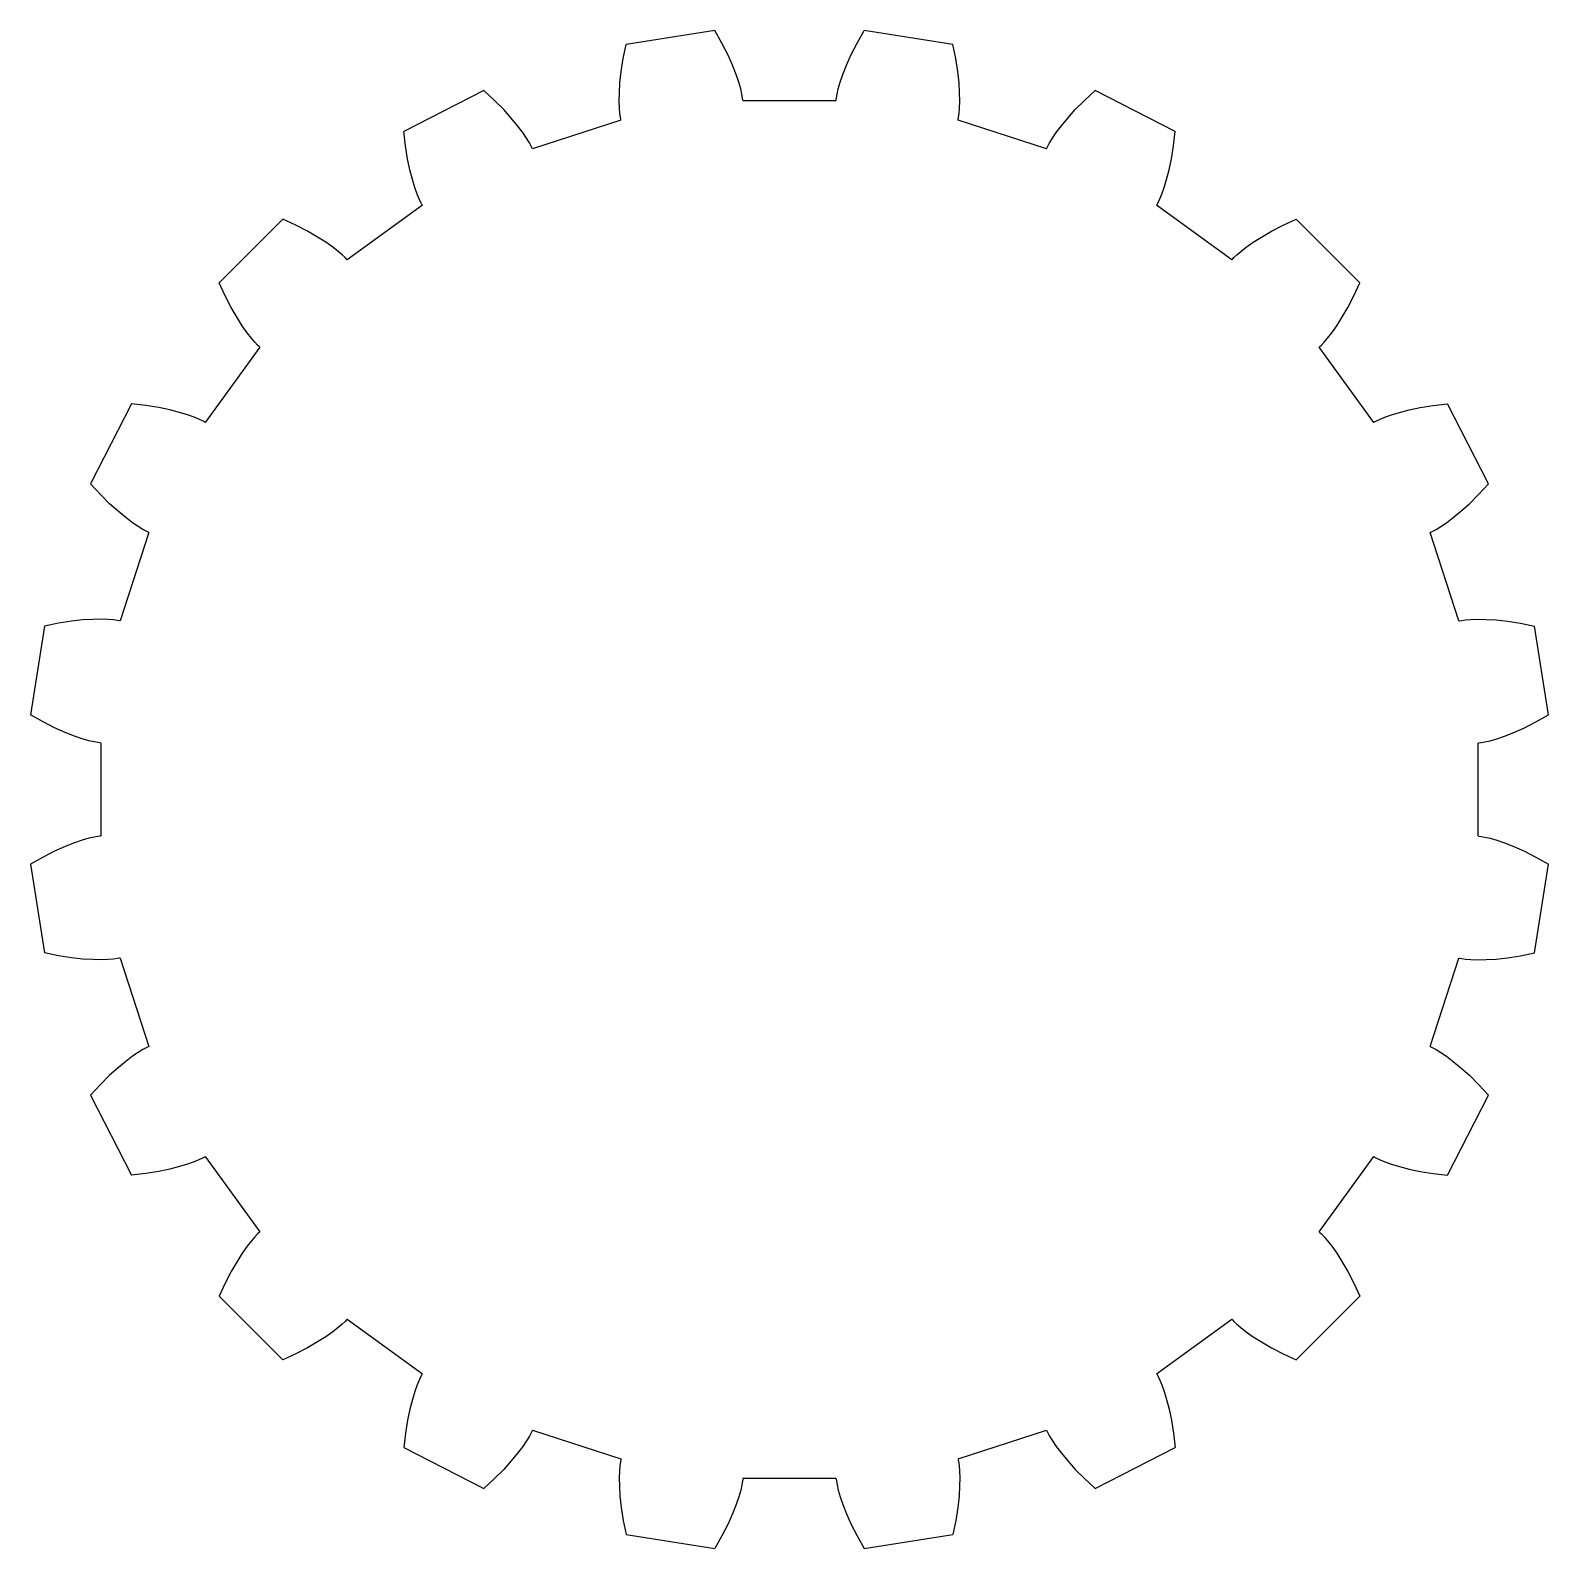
# Model space of a CAD drawing. Header units: metres. Extents: x -10.4 to 10.4, y -10.4 to 10.4.
import ezdxf

# ---------------------------------------------------------------- set-up
doc = ezdxf.new("R2010")
doc.units = ezdxf.units.M

msp = doc.modelspace()

# ---------------------------------------------------------------- linework, layer by layer
for p, q in [((-0.931, 10.275), (-1.029, 10.449)), ((-1.029, 10.449), (-1.029, 10.449)), ((0.931, 10.275), (1.029, 10.449)), ((1.029, 10.449), (1.029, 10.449)), ((-2.29, 10.06), (-2.25, 10.256)), ((-1.029, 10.449), (-2.25, 10.256)), ((-2.25, 10.256), (-2.25, 10.256)), ((-0.85, 10.116), (-0.931, 10.275)), ((0.85, 10.116), (0.931, 10.275)), ((2.25, 10.256), (1.029, 10.449)), ((2.29, 10.06), (2.25, 10.256)), ((2.25, 10.256), (2.25, 10.256)), ((-2.317, 9.883), (-2.29, 10.06)), ((-0.786, 9.972), (-0.85, 10.116)), ((0.786, 9.972), (0.85, 10.116)), ((2.317, 9.883), (2.29, 10.06)), ((-2.334, 9.726), (-2.317, 9.883)), ((-0.736, 9.844), (-0.786, 9.972)), ((-0.698, 9.735), (-0.736, 9.844)), ((0.698, 9.735), (0.736, 9.844)), ((0.736, 9.844), (0.786, 9.972)), ((2.334, 9.726), (2.317, 9.883)), ((-4.208, 9.62), (-5.309, 9.059)), ((-4.061, 9.485), (-4.208, 9.62)), ((-4.208, 9.62), (-4.208, 9.62)), ((-2.342, 9.59), (-2.334, 9.726)), ((-0.672, 9.644), (-0.698, 9.735)), ((-0.655, 9.572), (-0.672, 9.644)), ((0.655, 9.572), (0.672, 9.644)), ((0.672, 9.644), (0.698, 9.735)), ((2.342, 9.59), (2.334, 9.726)), ((4.061, 9.485), (4.208, 9.62)), ((4.208, 9.62), (4.208, 9.62)), ((5.309, 9.059), (4.208, 9.62)), ((-3.934, 9.358), (-4.061, 9.485)), ((-2.344, 9.474), (-2.342, 9.59)), ((-2.341, 9.379), (-2.344, 9.474)), ((-0.645, 9.52), (-0.655, 9.572)), ((-0.641, 9.489), (-0.645, 9.52)), ((-0.64, 9.478), (-0.641, 9.489)), ((0.64, 9.478), (-0.64, 9.478)), ((0.64, 9.478), (0.641, 9.489)), ((0.641, 9.489), (0.645, 9.52)), ((0.645, 9.52), (0.655, 9.572)), ((2.341, 9.379), (2.344, 9.474)), ((2.344, 9.474), (2.342, 9.59)), ((3.934, 9.358), (4.061, 9.485)), ((-3.829, 9.241), (-3.934, 9.358)), ((-3.742, 9.135), (-3.829, 9.241)), ((-2.32, 9.212), (-3.538, 8.817)), ((-2.335, 9.306), (-2.341, 9.379)), ((-2.328, 9.254), (-2.335, 9.306)), ((-2.323, 9.223), (-2.328, 9.254)), ((-2.32, 9.212), (-2.323, 9.223)), ((2.32, 9.212), (2.323, 9.223)), ((3.538, 8.817), (2.32, 9.212)), ((2.323, 9.223), (2.328, 9.254)), ((2.328, 9.254), (2.335, 9.306)), ((2.335, 9.306), (2.341, 9.379)), ((3.742, 9.135), (3.829, 9.241)), ((3.829, 9.241), (3.934, 9.358)), ((-5.287, 8.86), (-5.309, 9.059)), ((-5.309, 9.059), (-5.309, 9.059)), ((-3.672, 9.042), (-3.742, 9.135)), ((-3.619, 8.964), (-3.672, 9.042)), ((3.619, 8.964), (3.672, 9.042)), ((3.672, 9.042), (3.742, 9.135)), ((5.287, 8.86), (5.309, 9.059)), ((5.309, 9.059), (5.309, 9.059)), ((-5.258, 8.683), (-5.287, 8.86)), ((-3.581, 8.901), (-3.619, 8.964)), ((-3.556, 8.855), (-3.581, 8.901)), ((-3.542, 8.826), (-3.556, 8.855)), ((-3.538, 8.817), (-3.542, 8.826)), ((3.538, 8.817), (3.542, 8.826)), ((3.542, 8.826), (3.556, 8.855)), ((3.556, 8.855), (3.581, 8.901)), ((3.581, 8.901), (3.619, 8.964)), ((5.258, 8.683), (5.287, 8.86)), ((-5.226, 8.529), (-5.258, 8.683)), ((5.226, 8.529), (5.258, 8.683)), ((-5.191, 8.397), (-5.226, 8.529)), ((-5.157, 8.286), (-5.191, 8.397)), ((5.157, 8.286), (5.191, 8.397)), ((5.191, 8.397), (5.226, 8.529)), ((-5.124, 8.197), (-5.157, 8.286)), ((-5.096, 8.129), (-5.124, 8.197)), ((5.096, 8.129), (5.124, 8.197)), ((5.124, 8.197), (5.157, 8.286)), ((-5.054, 8.044), (-6.089, 7.292)), ((-5.074, 8.081), (-5.096, 8.129)), ((-5.059, 8.053), (-5.074, 8.081)), ((-5.054, 8.044), (-5.059, 8.053)), ((5.054, 8.044), (5.059, 8.053)), ((6.089, 7.292), (5.054, 8.044)), ((5.059, 8.053), (5.074, 8.081)), ((5.074, 8.081), (5.096, 8.129)), ((-6.975, 7.849), (-7.849, 6.975)), ((-6.793, 7.766), (-6.975, 7.849)), ((-6.975, 7.849), (-6.975, 7.849)), ((-6.634, 7.684), (-6.793, 7.766)), ((6.634, 7.684), (6.793, 7.766)), ((6.793, 7.766), (6.975, 7.849)), ((6.975, 7.849), (6.975, 7.849)), ((7.849, 6.975), (6.975, 7.849)), ((-6.497, 7.605), (-6.634, 7.684)), ((-6.381, 7.532), (-6.497, 7.605)), ((-6.287, 7.465), (-6.381, 7.532)), ((6.287, 7.465), (6.381, 7.532)), ((6.381, 7.532), (6.497, 7.605)), ((6.497, 7.605), (6.634, 7.684)), ((-6.212, 7.407), (-6.287, 7.465)), ((-6.156, 7.359), (-6.212, 7.407)), ((-6.118, 7.323), (-6.156, 7.359)), ((-6.096, 7.3), (-6.118, 7.323)), ((6.096, 7.3), (6.118, 7.323)), ((6.118, 7.323), (6.156, 7.359)), ((6.156, 7.359), (6.212, 7.407)), ((6.212, 7.407), (6.287, 7.465)), ((-6.089, 7.292), (-6.096, 7.3)), ((6.089, 7.292), (6.096, 7.3)), ((-7.766, 6.793), (-7.849, 6.975)), ((-7.849, 6.975), (-7.849, 6.975)), ((7.766, 6.793), (7.849, 6.975)), ((7.849, 6.975), (7.849, 6.975)), ((-7.684, 6.634), (-7.766, 6.793)), ((7.684, 6.634), (7.766, 6.793)), ((-7.605, 6.497), (-7.684, 6.634)), ((-7.532, 6.381), (-7.605, 6.497)), ((7.532, 6.381), (7.605, 6.497)), ((7.605, 6.497), (7.684, 6.634)), ((-7.465, 6.287), (-7.532, 6.381)), ((-7.407, 6.212), (-7.465, 6.287)), ((7.407, 6.212), (7.465, 6.287)), ((7.465, 6.287), (7.532, 6.381)), ((-7.292, 6.089), (-8.044, 5.054)), ((-7.359, 6.156), (-7.407, 6.212)), ((-7.323, 6.118), (-7.359, 6.156)), ((-7.3, 6.096), (-7.323, 6.118)), ((-7.292, 6.089), (-7.3, 6.096)), ((7.292, 6.089), (7.3, 6.096)), ((8.044, 5.054), (7.292, 6.089)), ((7.3, 6.096), (7.323, 6.118)), ((7.323, 6.118), (7.359, 6.156)), ((7.359, 6.156), (7.407, 6.212)), ((-9.059, 5.309), (-9.62, 4.208)), ((-8.86, 5.287), (-9.059, 5.309)), ((-9.059, 5.309), (-9.059, 5.309)), ((-8.683, 5.258), (-8.86, 5.287)), ((-8.529, 5.226), (-8.683, 5.258)), ((-8.397, 5.191), (-8.529, 5.226)), ((8.397, 5.191), (8.529, 5.226)), ((8.529, 5.226), (8.683, 5.258)), ((8.683, 5.258), (8.86, 5.287)), ((8.86, 5.287), (9.059, 5.309)), ((9.059, 5.309), (9.059, 5.309)), ((9.62, 4.208), (9.059, 5.309)), ((-8.286, 5.157), (-8.397, 5.191)), ((-8.197, 5.124), (-8.286, 5.157)), ((-8.129, 5.096), (-8.197, 5.124)), ((-8.081, 5.074), (-8.129, 5.096)), ((-8.053, 5.059), (-8.081, 5.074)), ((-8.044, 5.054), (-8.053, 5.059)), ((8.044, 5.054), (8.053, 5.059)), ((8.053, 5.059), (8.081, 5.074)), ((8.081, 5.074), (8.129, 5.096)), ((8.129, 5.096), (8.197, 5.124)), ((8.197, 5.124), (8.286, 5.157)), ((8.286, 5.157), (8.397, 5.191)), ((-9.485, 4.061), (-9.62, 4.208)), ((-9.62, 4.208), (-9.62, 4.208)), ((9.485, 4.061), (9.62, 4.208)), ((9.62, 4.208), (9.62, 4.208)), ((-9.358, 3.934), (-9.485, 4.061)), ((9.358, 3.934), (9.485, 4.061)), ((-9.241, 3.829), (-9.358, 3.934)), ((-9.135, 3.742), (-9.241, 3.829)), ((9.135, 3.742), (9.241, 3.829)), ((9.241, 3.829), (9.358, 3.934)), ((-9.042, 3.672), (-9.135, 3.742)), ((-8.964, 3.619), (-9.042, 3.672)), ((-8.901, 3.581), (-8.964, 3.619)), ((-8.855, 3.556), (-8.901, 3.581)), ((-8.826, 3.542), (-8.855, 3.556)), ((8.826, 3.542), (8.855, 3.556)), ((8.855, 3.556), (8.901, 3.581)), ((8.901, 3.581), (8.964, 3.619)), ((8.964, 3.619), (9.042, 3.672)), ((9.042, 3.672), (9.135, 3.742)), ((-8.817, 3.538), (-9.212, 2.32)), ((-8.817, 3.538), (-8.826, 3.542)), ((8.817, 3.538), (8.826, 3.542)), ((9.212, 2.32), (8.817, 3.538)), ((-9.883, 2.317), (-10.06, 2.29)), ((-9.726, 2.334), (-9.883, 2.317)), ((-9.59, 2.342), (-9.726, 2.334)), ((-9.474, 2.344), (-9.59, 2.342)), ((-9.379, 2.341), (-9.474, 2.344)), ((-9.306, 2.335), (-9.379, 2.341)), ((-9.254, 2.328), (-9.306, 2.335)), ((-9.223, 2.323), (-9.254, 2.328)), ((-9.212, 2.32), (-9.223, 2.323)), ((9.212, 2.32), (9.223, 2.323)), ((9.223, 2.323), (9.254, 2.328)), ((9.254, 2.328), (9.306, 2.335)), ((9.306, 2.335), (9.379, 2.341)), ((9.379, 2.341), (9.474, 2.344)), ((9.474, 2.344), (9.59, 2.342)), ((9.59, 2.342), (9.726, 2.334)), ((9.726, 2.334), (9.883, 2.317)), ((9.883, 2.317), (10.06, 2.29)), ((-10.256, 2.25), (-10.449, 1.029)), ((-10.06, 2.29), (-10.256, 2.25)), ((-10.256, 2.25), (-10.256, 2.25)), ((10.06, 2.29), (10.256, 2.25)), ((10.256, 2.25), (10.256, 2.25)), ((10.449, 1.029), (10.256, 2.25)), ((-10.275, 0.931), (-10.449, 1.029)), ((-10.449, 1.029), (-10.449, 1.029)), ((-10.116, 0.85), (-10.275, 0.931)), ((-9.972, 0.786), (-10.116, 0.85)), ((9.972, 0.786), (10.116, 0.85)), ((10.116, 0.85), (10.275, 0.931)), ((10.275, 0.931), (10.449, 1.029)), ((10.449, 1.029), (10.449, 1.029)), ((-9.844, 0.736), (-9.972, 0.786)), ((-9.735, 0.698), (-9.844, 0.736)), ((-9.644, 0.672), (-9.735, 0.698)), ((-9.572, 0.655), (-9.644, 0.672)), ((-9.52, 0.645), (-9.572, 0.655)), ((-9.489, 0.641), (-9.52, 0.645)), ((-9.478, 0.64), (-9.489, 0.641)), ((-9.478, 0.64), (-9.478, -0.64)), ((9.478, 0.64), (9.489, 0.641)), ((9.478, -0.64), (9.478, 0.64)), ((9.489, 0.641), (9.52, 0.645)), ((9.52, 0.645), (9.572, 0.655)), ((9.572, 0.655), (9.644, 0.672)), ((9.644, 0.672), (9.735, 0.698)), ((9.735, 0.698), (9.844, 0.736)), ((9.844, 0.736), (9.972, 0.786)), ((-9.972, -0.786), (-10.116, -0.85)), ((-9.844, -0.736), (-9.972, -0.786)), ((-9.735, -0.698), (-9.844, -0.736)), ((-9.644, -0.672), (-9.735, -0.698)), ((-9.572, -0.655), (-9.644, -0.672)), ((-9.52, -0.645), (-9.572, -0.655)), ((-9.489, -0.641), (-9.52, -0.645)), ((-9.478, -0.64), (-9.489, -0.641)), ((9.478, -0.64), (9.489, -0.641)), ((9.489, -0.641), (9.52, -0.645)), ((9.52, -0.645), (9.572, -0.655)), ((9.572, -0.655), (9.644, -0.672)), ((9.644, -0.672), (9.735, -0.698)), ((9.735, -0.698), (9.844, -0.736)), ((9.844, -0.736), (9.972, -0.786)), ((9.972, -0.786), (10.116, -0.85)), ((-10.275, -0.931), (-10.449, -1.029)), ((-10.449, -1.029), (-10.449, -1.029)), ((-10.449, -1.029), (-10.256, -2.25)), ((-10.116, -0.85), (-10.275, -0.931)), ((10.116, -0.85), (10.275, -0.931)), ((10.256, -2.25), (10.449, -1.029)), ((10.275, -0.931), (10.449, -1.029)), ((10.449, -1.029), (10.449, -1.029)), ((-10.06, -2.29), (-10.256, -2.25)), ((-10.256, -2.25), (-10.256, -2.25)), ((-9.883, -2.317), (-10.06, -2.29)), ((9.883, -2.317), (10.06, -2.29)), ((10.06, -2.29), (10.256, -2.25)), ((10.256, -2.25), (10.256, -2.25)), ((-9.726, -2.334), (-9.883, -2.317)), ((-9.59, -2.342), (-9.726, -2.334)), ((-9.474, -2.344), (-9.59, -2.342)), ((-9.379, -2.341), (-9.474, -2.344)), ((-9.306, -2.335), (-9.379, -2.341)), ((-9.254, -2.328), (-9.306, -2.335)), ((-9.223, -2.323), (-9.254, -2.328)), ((-9.212, -2.32), (-9.223, -2.323)), ((-9.212, -2.32), (-8.817, -3.538)), ((8.817, -3.538), (9.212, -2.32)), ((9.212, -2.32), (9.223, -2.323)), ((9.223, -2.323), (9.254, -2.328)), ((9.254, -2.328), (9.306, -2.335)), ((9.306, -2.335), (9.379, -2.341)), ((9.379, -2.341), (9.474, -2.344)), ((9.474, -2.344), (9.59, -2.342)), ((9.59, -2.342), (9.726, -2.334)), ((9.726, -2.334), (9.883, -2.317)), ((-8.826, -3.542), (-8.855, -3.556)), ((-8.817, -3.538), (-8.826, -3.542)), ((8.817, -3.538), (8.826, -3.542)), ((8.826, -3.542), (8.855, -3.556)), ((-9.135, -3.742), (-9.241, -3.829)), ((-9.042, -3.672), (-9.135, -3.742)), ((-8.964, -3.619), (-9.042, -3.672)), ((-8.901, -3.581), (-8.964, -3.619)), ((-8.855, -3.556), (-8.901, -3.581)), ((8.855, -3.556), (8.901, -3.581)), ((8.901, -3.581), (8.964, -3.619)), ((8.964, -3.619), (9.042, -3.672)), ((9.042, -3.672), (9.135, -3.742)), ((9.135, -3.742), (9.241, -3.829)), ((-9.358, -3.934), (-9.485, -4.061)), ((-9.241, -3.829), (-9.358, -3.934)), ((9.241, -3.829), (9.358, -3.934)), ((9.358, -3.934), (9.485, -4.061)), ((-9.485, -4.061), (-9.62, -4.208)), ((9.485, -4.061), (9.62, -4.208)), ((-9.62, -4.208), (-9.62, -4.208)), ((-9.62, -4.208), (-9.059, -5.309)), ((9.059, -5.309), (9.62, -4.208)), ((9.62, -4.208), (9.62, -4.208)), ((-8.397, -5.191), (-8.529, -5.226)), ((-8.286, -5.157), (-8.397, -5.191)), ((-8.197, -5.124), (-8.286, -5.157)), ((-8.129, -5.096), (-8.197, -5.124)), ((-8.081, -5.074), (-8.129, -5.096)), ((-8.053, -5.059), (-8.081, -5.074)), ((-8.044, -5.054), (-8.053, -5.059)), ((-8.044, -5.054), (-7.292, -6.089)), ((7.292, -6.089), (8.044, -5.054)), ((8.044, -5.054), (8.053, -5.059)), ((8.053, -5.059), (8.081, -5.074)), ((8.081, -5.074), (8.129, -5.096)), ((8.129, -5.096), (8.197, -5.124)), ((8.197, -5.124), (8.286, -5.157)), ((8.286, -5.157), (8.397, -5.191)), ((8.397, -5.191), (8.529, -5.226)), ((-8.86, -5.287), (-9.059, -5.309)), ((-9.059, -5.309), (-9.059, -5.309)), ((-8.683, -5.258), (-8.86, -5.287)), ((-8.529, -5.226), (-8.683, -5.258)), ((8.529, -5.226), (8.683, -5.258)), ((8.683, -5.258), (8.86, -5.287)), ((8.86, -5.287), (9.059, -5.309)), ((9.059, -5.309), (9.059, -5.309)), ((-7.407, -6.212), (-7.465, -6.287)), ((-7.359, -6.156), (-7.407, -6.212)), ((-7.323, -6.118), (-7.359, -6.156)), ((-7.3, -6.096), (-7.323, -6.118)), ((-7.292, -6.089), (-7.3, -6.096)), ((7.292, -6.089), (7.3, -6.096)), ((7.3, -6.096), (7.323, -6.118)), ((7.323, -6.118), (7.359, -6.156)), ((7.359, -6.156), (7.407, -6.212)), ((7.407, -6.212), (7.465, -6.287)), ((-7.532, -6.381), (-7.605, -6.497)), ((-7.465, -6.287), (-7.532, -6.381)), ((7.465, -6.287), (7.532, -6.381)), ((7.532, -6.381), (7.605, -6.497)), ((-7.684, -6.634), (-7.766, -6.793)), ((-7.605, -6.497), (-7.684, -6.634)), ((7.605, -6.497), (7.684, -6.634)), ((7.684, -6.634), (7.766, -6.793)), ((-7.766, -6.793), (-7.849, -6.975)), ((7.766, -6.793), (7.849, -6.975)), ((-7.849, -6.975), (-7.849, -6.975)), ((-7.849, -6.975), (-6.975, -7.849)), ((6.975, -7.849), (7.849, -6.975)), ((7.849, -6.975), (7.849, -6.975)), ((-6.096, -7.3), (-6.118, -7.323)), ((-6.089, -7.292), (-6.096, -7.3)), ((-6.089, -7.292), (-5.054, -8.044)), ((5.054, -8.044), (6.089, -7.292)), ((6.089, -7.292), (6.096, -7.3)), ((6.096, -7.3), (6.118, -7.323)), ((-6.287, -7.465), (-6.381, -7.532)), ((-6.212, -7.407), (-6.287, -7.465)), ((-6.156, -7.359), (-6.212, -7.407)), ((-6.118, -7.323), (-6.156, -7.359)), ((6.118, -7.323), (6.156, -7.359)), ((6.156, -7.359), (6.212, -7.407)), ((6.212, -7.407), (6.287, -7.465)), ((6.287, -7.465), (6.381, -7.532)), ((-6.634, -7.684), (-6.793, -7.766)), ((-6.497, -7.605), (-6.634, -7.684)), ((-6.381, -7.532), (-6.497, -7.605)), ((6.381, -7.532), (6.497, -7.605)), ((6.497, -7.605), (6.634, -7.684)), ((6.634, -7.684), (6.793, -7.766)), ((-6.793, -7.766), (-6.975, -7.849)), ((-6.975, -7.849), (-6.975, -7.849)), ((6.793, -7.766), (6.975, -7.849)), ((6.975, -7.849), (6.975, -7.849)), ((-5.096, -8.129), (-5.124, -8.197)), ((-5.074, -8.081), (-5.096, -8.129)), ((-5.059, -8.053), (-5.074, -8.081)), ((-5.054, -8.044), (-5.059, -8.053)), ((5.054, -8.044), (5.059, -8.053)), ((5.059, -8.053), (5.074, -8.081)), ((5.074, -8.081), (5.096, -8.129)), ((5.096, -8.129), (5.124, -8.197)), ((-5.157, -8.286), (-5.191, -8.397)), ((-5.124, -8.197), (-5.157, -8.286)), ((5.124, -8.197), (5.157, -8.286)), ((5.157, -8.286), (5.191, -8.397)), ((-5.226, -8.529), (-5.258, -8.683)), ((-5.191, -8.397), (-5.226, -8.529)), ((5.191, -8.397), (5.226, -8.529)), ((5.226, -8.529), (5.258, -8.683)), ((-5.258, -8.683), (-5.287, -8.86)), ((5.258, -8.683), (5.287, -8.86)), ((-5.287, -8.86), (-5.309, -9.059)), ((-3.619, -8.964), (-3.672, -9.042)), ((-3.581, -8.901), (-3.619, -8.964)), ((-3.556, -8.855), (-3.581, -8.901)), ((-3.542, -8.826), (-3.556, -8.855)), ((-3.538, -8.817), (-3.542, -8.826)), ((-3.538, -8.817), (-2.32, -9.212)), ((2.32, -9.212), (3.538, -8.817)), ((3.538, -8.817), (3.542, -8.826)), ((3.542, -8.826), (3.556, -8.855)), ((3.556, -8.855), (3.581, -8.901)), ((3.581, -8.901), (3.619, -8.964)), ((3.619, -8.964), (3.672, -9.042)), ((5.287, -8.86), (5.309, -9.059)), ((-5.309, -9.059), (-5.309, -9.059)), ((-5.309, -9.059), (-4.208, -9.62)), ((-3.742, -9.135), (-3.829, -9.241)), ((-3.672, -9.042), (-3.742, -9.135)), ((3.672, -9.042), (3.742, -9.135)), ((3.742, -9.135), (3.829, -9.241)), ((4.208, -9.62), (5.309, -9.059)), ((5.309, -9.059), (5.309, -9.059)), ((-3.934, -9.358), (-4.061, -9.485)), ((-3.829, -9.241), (-3.934, -9.358)), ((-2.341, -9.379), (-2.344, -9.474)), ((-2.335, -9.306), (-2.341, -9.379)), ((-2.328, -9.254), (-2.335, -9.306)), ((-2.323, -9.223), (-2.328, -9.254)), ((-2.32, -9.212), (-2.323, -9.223)), ((2.32, -9.212), (2.323, -9.223)), ((2.323, -9.223), (2.328, -9.254)), ((2.328, -9.254), (2.335, -9.306)), ((2.335, -9.306), (2.341, -9.379)), ((2.341, -9.379), (2.344, -9.474)), ((3.829, -9.241), (3.934, -9.358)), ((3.934, -9.358), (4.061, -9.485)), ((-4.061, -9.485), (-4.208, -9.62)), ((-2.344, -9.474), (-2.342, -9.59)), ((-2.342, -9.59), (-2.334, -9.726)), ((-0.655, -9.572), (-0.672, -9.644)), ((-0.645, -9.52), (-0.655, -9.572)), ((-0.641, -9.489), (-0.645, -9.52)), ((-0.64, -9.478), (-0.641, -9.489)), ((-0.64, -9.478), (0.64, -9.478)), ((0.64, -9.478), (0.641, -9.489)), ((0.641, -9.489), (0.645, -9.52)), ((0.645, -9.52), (0.655, -9.572)), ((0.655, -9.572), (0.672, -9.644)), ((2.342, -9.59), (2.334, -9.726)), ((2.344, -9.474), (2.342, -9.59)), ((4.061, -9.485), (4.208, -9.62)), ((-4.208, -9.62), (-4.208, -9.62)), ((-2.334, -9.726), (-2.317, -9.883)), ((-0.698, -9.735), (-0.736, -9.844)), ((-0.672, -9.644), (-0.698, -9.735)), ((0.672, -9.644), (0.698, -9.735)), ((0.698, -9.735), (0.736, -9.844)), ((2.334, -9.726), (2.317, -9.883)), ((4.208, -9.62), (4.208, -9.62)), ((-2.317, -9.883), (-2.29, -10.06)), ((-0.786, -9.972), (-0.85, -10.116)), ((-0.736, -9.844), (-0.786, -9.972)), ((0.736, -9.844), (0.786, -9.972)), ((0.786, -9.972), (0.85, -10.116)), ((2.317, -9.883), (2.29, -10.06)), ((-2.29, -10.06), (-2.25, -10.256)), ((-0.85, -10.116), (-0.931, -10.275)), ((0.85, -10.116), (0.931, -10.275)), ((2.29, -10.06), (2.25, -10.256)), ((-2.25, -10.256), (-2.25, -10.256)), ((-2.25, -10.256), (-1.029, -10.449)), ((-0.931, -10.275), (-1.029, -10.449)), ((-1.029, -10.449), (-1.029, -10.449)), ((0.931, -10.275), (1.029, -10.449)), ((1.029, -10.449), (2.25, -10.256)), ((1.029, -10.449), (1.029, -10.449)), ((2.25, -10.256), (2.25, -10.256))]:
    msp.add_line(p, q)

doc.saveas('drawing.dxf')
